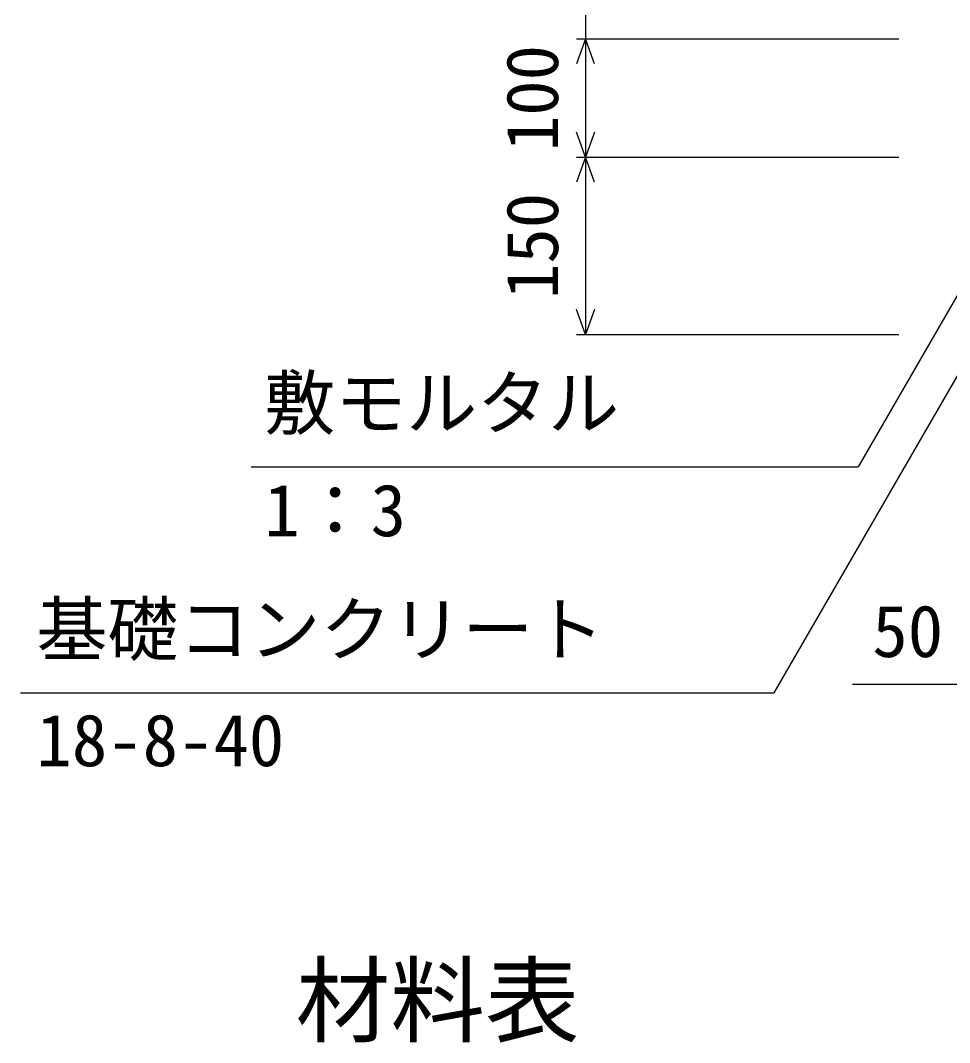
# Model space of a CAD drawing. Units: millimetres, scale not verified. Extents: x -16800 to 16800, y -5940 to 5940.
# Drawn here: x 5037 to 5823, y 2633 to 3497 of the extents above; entities that cross this region are included whole.
import ezdxf
from ezdxf.enums import TextEntityAlignment as Align

# ---------------------------------------------------------------- set-up
doc = ezdxf.new("R2010")
doc.units = ezdxf.units.MM
doc.header["$LTSCALE"] = 20
doc.layers.add('0-0_DIM', color=7, linetype='Continuous', lineweight=25)
doc.layers.add('0-6_TXT', color=7, linetype='Continuous', lineweight=25)
doc.styles.add('ＭＳ ゴシック', font='')
doc.styles.get('ＭＳ ゴシック').set_extended_font_data('MS Gothic')

msp = doc.modelspace()

# ---------------------------------------------------------------- linework, layer by layer
at = {"layer": '0-0_DIM'}
for p, q in [((5960.87, 3492.96), (5745.6, 3120.11)), ((5507.6, 3481.92), (5780.1, 3481.92)), ((5958.23, 3420.45), (5674.38, 2928.81)), ((5507.6, 3381.92), (5780.1, 3381.92)), ((5515.1, 3381.92), (5515.1, 3231.92)), ((5507.6, 3231.92), (5780.1, 3231.92)), ((5232.37, 3120.11), (5745.6, 3120.11)), ((5852.6, 2935.99), (5740.81, 2935.99)), ((5037.38, 2928.81), (5674.38, 2928.81))]:
    msp.add_line(p, q, dxfattribs=at)
for points in [[(5515.1, 3501.92), (5515.1, 3481.92), (5515.1, 3381.92)], [(5522.8, 3460.78), (5515.1, 3481.92), (5507.41, 3460.78)], [(5522.8, 3403.07), (5515.1, 3381.92), (5507.41, 3403.07)], [(5522.8, 3360.78), (5515.1, 3381.92), (5507.41, 3360.78)], [(5522.8, 3253.07), (5515.1, 3231.92), (5507.41, 3253.07)]]:
    msp.add_lwpolyline(points, dxfattribs=at)

# ---------------------------------------------------------------- texts
at = {"layer": '0-0_DIM', "style": 'ＭＳ ゴシック'}
for s, p in [('100', (5505.1, 3386.92)), ('150', (5505.1, 3261.92))]:
    msp.add_text(s, height=43.99, rotation=90, dxfattribs=at).set_placement(p, align=Align.BOTTOM_LEFT)
for s, p in [('敷モルタル', (5243.5, 3138.85)), ('1：3', (5243.5, 3048.16)), ('基礎コンクリート', (5050.93, 2947.55)), ('50', (5757.6, 2945.99)), ('18-8-40', (5050.93, 2853.73))]:
    msp.add_text(s, height=43.99, dxfattribs=at).set_placement(p, align=Align.BOTTOM_LEFT)
at = {"layer": '0-6_TXT', "style": 'ＭＳ ゴシック'}
msp.add_text('材料表', height=58.65, dxfattribs=at).set_placement((5270.1, 2622.05), align=Align.BOTTOM_LEFT)

doc.saveas('drawing.dxf')
